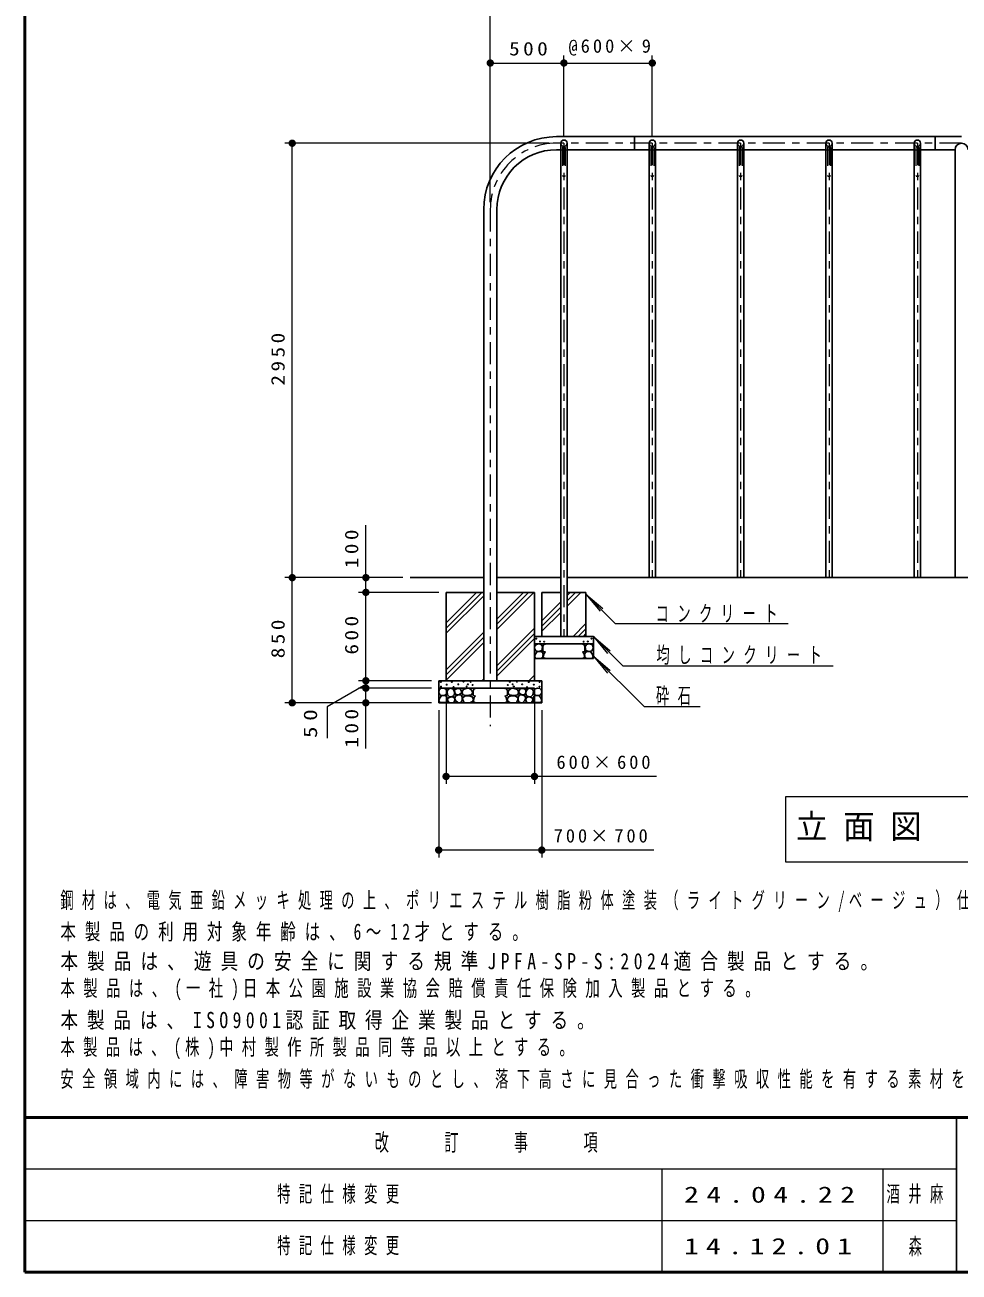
# Model space of a CAD drawing. Units: millimetres on the paper, scale 1:50. Extents: x -365 to 0, y 0 to 257.
# Drawn here: x -365 to -238.2, y 0 to 169.4 of the extents above; entities that cross this region are included whole.
import ezdxf
from ezdxf.enums import TextEntityAlignment as Align

# ---------------------------------------------------------------- set-up
doc = ezdxf.new("R2010")
doc.units = ezdxf.units.MM
doc.linetypes.add('USER1', pattern=[4.5, 2.5, -2])
doc.linetypes.add('USER2', pattern=[6, 3, -1, 1, -1])
doc.layers.add('LY_3', color=7, linetype='Continuous', lineweight=13)
doc.layers.add('LY_4', color=7, linetype='Continuous', lineweight=13)
doc.styles.add('ＭＳ ゴシック', font='')
doc.styles.get('ＭＳ ゴシック').set_extended_font_data('MS Gothic')

# ---------------------------------------------------------------- blocks, each defined once
blk = doc.blocks.new('filled_dot')
at = {"color": 0, "linetype": 'Continuous', "lineweight": -2, "const_width": 1.25}
blk.add_lwpolyline([(-0.625, 0, 1), (0.625, 0, 1)], format="xyb", close=True, dxfattribs=at)

msp = doc.modelspace()

# ---------------------------------------------------------------- linework, layer by layer
at = {"layer": 'LY_3'}
for p, q in [((-301.815, 145.309), (-301.815, 175.2)), ((-301.815, 145.309), (-301.815, 165.2)), ((-291.815, 154.309), (-291.815, 165.2)), ((-291.815, 154.309), (-291.815, 165.2)), ((-279.815, 154.309), (-279.815, 165.2)), ((-301.815, 164.2), (-291.815, 164.2)), ((-291.815, 164.2), (-279.815, 164.2)), ((-293.815, 153.309), (-329.706, 153.309)), ((-328.706, 94.309), (-328.706, 153.309)), ((-318.706, 92.309), (-318.706, 101.455)), ((-313.706, 94.309), (-329.706, 94.309)), ((-328.706, 77.309), (-328.706, 94.309)), ((-313.706, 94.309), (-319.706, 94.309)), ((-308.815, 92.309), (-319.706, 92.309)), ((-308.815, 92.309), (-319.706, 92.309)), ((-318.706, 80.309), (-318.706, 92.309)), ((-307.815, 87.458), (-302.964, 92.309)), ((-307.815, 88.165), (-303.671, 92.309)), ((-307.815, 86.751), (-302.706, 91.86)), ((-300.924, 87.278), (-295.893, 92.309)), ((-300.924, 87.985), (-296.6, 92.309)), ((-300.924, 88.692), (-297.307, 92.309)), ((-291.388, 90.45), (-289.529, 92.309)), ((-291.388, 91.157), (-290.236, 92.309)), ((-291.388, 91.864), (-290.943, 92.309)), ((-288.815, 92.052), (-286.897, 89.745)), ((-288.815, 92.052), (-286.526, 90.113)), ((-284.86, 88.06), (-288.815, 92.052)), ((-294.815, 88.437), (-292.242, 91.01)), ((-294.815, 87.73), (-292.242, 90.303)), ((-294.815, 87.023), (-292.242, 89.596)), ((-307.815, 81.801), (-302.706, 86.91)), ((-300.924, 82.328), (-295.815, 87.437)), ((-300.924, 81.621), (-295.815, 86.73)), ((-290.579, 86.309), (-288.815, 88.073)), ((-289.872, 86.309), (-288.815, 87.366)), ((-289.165, 86.309), (-288.815, 86.659)), ((-284.86, 88.06), (-261.361, 88.06)), ((-307.815, 81.094), (-302.706, 86.203)), ((-307.815, 80.387), (-302.706, 85.496)), ((-300.924, 80.914), (-295.815, 86.023)), ((-287.815, 86.309), (-285.887, 84.01)), ((-287.815, 86.309), (-285.517, 84.38)), ((-283.825, 82.318), (-287.815, 86.309)), ((-287.815, 83.643), (-285.882, 81.349)), ((-287.815, 83.643), (-285.513, 81.719)), ((-280.937, 76.793), (-287.815, 83.643)), ((-283.825, 82.318), (-255.248, 82.318)), ((-318.706, 79.809), (-323.983, 76.762)), ((-309.815, 80.309), (-319.706, 80.309)), ((-309.815, 80.309), (-319.706, 80.309)), ((-318.706, 79.309), (-318.706, 80.309)), ((-302.943, 80.309), (-302.706, 80.546)), ((-296.579, 80.309), (-295.815, 81.073)), ((-295.872, 80.309), (-295.815, 80.366)), ((-309.815, 79.309), (-319.706, 79.309)), ((-309.815, 79.309), (-319.706, 79.309)), ((-318.706, 71.089), (-318.706, 79.309)), ((-307.815, 79.309), (-307.815, 66.309)), ((-295.815, 79.309), (-295.815, 66.309)), ((-309.815, 77.309), (-329.706, 77.309)), ((-323.983, 76.762), (-323.983, 72.531)), ((-309.815, 77.309), (-319.706, 77.309)), ((-308.815, 76.309), (-308.815, 56.309)), ((-294.815, 76.309), (-294.815, 56.309)), ((-280.937, 76.793), (-273.323, 76.793)), ((-279.241, 67.309), (-307.815, 67.309)), ((-261.715, 64.521), (-261.715, 55.721)), ((-213.915, 64.521), (-261.715, 64.521)), ((-279.614, 57.309), (-308.815, 57.309)), ((-261.715, 55.721), (-213.915, 55.721))]:
    msp.add_line(p, q, dxfattribs=at)
at = {"layer": 'LY_3', "lineweight": 25}
for p, q in [((-237.815, 154.2), (-292.815, 154.2)), ((-282.215, 152.418), (-282.215, 154.2)), ((-241.415, 154.2), (-241.415, 152.418)), ((-292.242, 94.309), (-292.242, 153.309)), ((-291.388, 94.309), (-291.388, 153.309)), ((-280.242, 94.309), (-280.242, 153.309)), ((-279.388, 94.309), (-279.388, 153.309)), ((-268.242, 94.309), (-268.242, 153.309)), ((-267.388, 94.309), (-267.388, 153.309)), ((-256.242, 94.309), (-256.242, 153.309)), ((-255.388, 94.309), (-255.388, 153.309)), ((-244.242, 94.309), (-244.242, 153.309)), ((-243.388, 94.309), (-243.388, 153.309)), ((-292.242, 152.418), (-292.815, 152.418)), ((-280.242, 152.418), (-291.388, 152.418)), ((-268.242, 152.418), (-279.388, 152.418)), ((-256.242, 152.418), (-267.388, 152.418)), ((-244.242, 152.418), (-255.388, 152.418)), ((-238.706, 152.418), (-243.388, 152.418)), ((-238.706, 152.418), (-238.706, 94.309)), ((-302.706, 144.309), (-302.706, 94.309)), ((-300.924, 144.309), (-300.924, 94.309)), ((-302.706, 94.309), (-312.706, 94.309)), ((-302.706, 94.309), (-302.706, 80.309)), ((-292.242, 94.309), (-300.924, 94.309)), ((-300.924, 94.309), (-300.924, 80.309)), ((-292.242, 94.309), (-292.242, 86.309)), ((-165.621, 94.309), (-291.388, 94.309)), ((-291.388, 94.309), (-291.388, 86.309)), ((-302.706, 92.309), (-307.815, 92.309)), ((-307.815, 92.309), (-307.815, 80.309)), ((-295.815, 92.309), (-300.924, 92.309)), ((-295.815, 80.309), (-295.815, 92.309)), ((-294.815, 92.309), (-294.815, 86.309)), ((-292.242, 92.309), (-294.815, 92.309)), ((-288.815, 92.309), (-291.388, 92.309)), ((-288.815, 86.309), (-288.815, 92.309)), ((-295.815, 86.309), (-287.815, 86.309)), ((-295.815, 85.309), (-287.815, 85.309)), ((-287.815, 86.309), (-287.815, 83.309)), ((-295.815, 83.309), (-287.815, 83.309)), ((-308.815, 80.309), (-308.815, 77.309)), ((-308.815, 80.309), (-294.815, 80.309)), ((-294.815, 77.309), (-294.815, 80.309)), ((-308.815, 79.309), (-295.815, 79.309)), ((-308.815, 77.309), (-294.815, 77.309))]:
    msp.add_line(p, q, dxfattribs=at)
at = {"layer": 'LY_3', "linetype": 'USER2'}
for p, q in [((-237.815, 153.309), (-292.815, 153.309)), ((-291.815, 153.309), (-291.815, 86.309)), ((-279.815, 153.309), (-279.815, 94.309)), ((-267.815, 153.309), (-267.815, 94.309)), ((-255.815, 153.309), (-255.815, 94.309)), ((-243.815, 153.309), (-243.815, 94.309)), ((-301.815, 144.309), (-301.815, 74.138))]:
    msp.add_line(p, q, dxfattribs=at)
at = {"layer": 'LY_3', "linetype": 'USER1'}
for p, q in [((-292.005, 152.722), (-292.005, 148.922)), ((-291.905, 152.822), (-291.725, 152.822)), ((-291.625, 152.722), (-291.625, 148.922)), ((-280.005, 152.722), (-280.005, 148.922)), ((-279.905, 152.822), (-279.725, 152.822)), ((-279.625, 152.722), (-279.625, 148.922)), ((-268.005, 152.722), (-268.005, 148.922)), ((-267.905, 152.822), (-267.725, 152.822)), ((-267.625, 152.722), (-267.625, 148.922)), ((-256.005, 152.722), (-256.005, 148.922)), ((-255.905, 152.822), (-255.725, 152.822)), ((-255.625, 152.722), (-255.625, 148.922)), ((-244.005, 152.722), (-244.005, 148.922)), ((-243.905, 152.822), (-243.725, 152.822)), ((-243.625, 152.722), (-243.625, 148.922)), ((-292.242, 152.418), (-291.388, 152.418)), ((-280.242, 152.418), (-279.388, 152.418)), ((-268.242, 152.418), (-267.388, 152.418)), ((-256.242, 152.418), (-255.388, 152.418)), ((-244.242, 152.418), (-243.388, 152.418)), ((-291.905, 148.822), (-291.725, 148.822)), ((-279.905, 148.822), (-279.725, 148.822)), ((-267.905, 148.822), (-267.725, 148.822)), ((-255.905, 148.822), (-255.725, 148.822)), ((-243.905, 148.822), (-243.725, 148.822)), ((-292.242, 86.309), (-291.388, 86.309)), ((-300.924, 80.309), (-302.706, 80.309))]:
    msp.add_line(p, q, dxfattribs=at)
at = {"layer": 'LY_3', "lineweight": 25}
for points in [[(-295.251, 84.297), (-295.604, 84.367), (-295.801, 84.668), (-295.755, 85.033), (-295.546, 85.236), (-295.233, 85.299), (-294.897, 85.224), (-294.706, 84.963), (-294.799, 84.425), (-295.065, 84.315)], [(-288.379, 84.297), (-288.026, 84.367), (-287.829, 84.668), (-287.875, 85.033), (-288.084, 85.236), (-288.397, 85.299), (-288.733, 85.224), (-288.924, 84.963), (-288.831, 84.425), (-288.565, 84.315)], [(-295.378, 83.33), (-295.679, 83.37), (-295.801, 83.608), (-295.668, 83.973), (-295.442, 84.239), (-295.088, 84.291), (-294.735, 84.199), (-294.619, 83.863), (-294.718, 83.411), (-295.013, 83.341)], [(-288.252, 83.33), (-287.951, 83.37), (-287.829, 83.608), (-287.962, 83.973), (-288.188, 84.239), (-288.542, 84.291), (-288.895, 84.199), (-289.011, 83.863), (-288.912, 83.411), (-288.617, 83.341)], [(-308.251, 78.297), (-308.604, 78.367), (-308.801, 78.668), (-308.755, 79.033), (-308.546, 79.236), (-308.233, 79.299), (-307.897, 79.224), (-307.706, 78.963), (-307.799, 78.425), (-308.065, 78.315)], [(-308.378, 77.33), (-308.679, 77.37), (-308.801, 77.608), (-308.668, 77.973), (-308.442, 78.239), (-308.088, 78.291), (-307.735, 78.199), (-307.619, 77.863), (-307.718, 77.411), (-308.013, 77.341)], [(-307.101, 78.117), (-307.379, 78.163), (-307.599, 78.395), (-307.669, 78.835), (-307.547, 79.165), (-307.159, 79.287), (-306.869, 79.165), (-306.701, 78.91), (-306.667, 78.632), (-306.754, 78.256)], [(-307.179, 77.324), (-307.399, 77.359), (-307.608, 77.637), (-307.573, 77.932), (-307.272, 78.089), (-306.959, 78.118), (-306.681, 77.996), (-306.629, 77.683), (-306.716, 77.405), (-306.895, 77.324)], [(-305.999, 78.447), (-306.453, 78.401), (-306.646, 78.685), (-306.669, 79.071), (-306.317, 79.241), (-305.942, 79.241), (-305.806, 79.094), (-305.669, 78.696)], [(-305.996, 77.32), (-306.223, 77.354), (-306.484, 77.558), (-306.609, 77.865), (-306.541, 78.206), (-306.155, 78.387), (-305.78, 78.376), (-305.61, 78.081), (-305.61, 77.683), (-305.746, 77.411)], [(-305.024, 78.31), (-305.544, 78.414), (-305.648, 78.819), (-305.492, 79.1), (-305.076, 79.256), (-304.692, 79.287), (-304.359, 79.038), (-304.183, 78.643), (-304.39, 78.383)], [(-305.086, 77.323), (-305.357, 77.375), (-305.492, 77.624), (-305.596, 77.988), (-305.263, 78.217), (-304.66, 78.279), (-304.286, 78.144), (-304.11, 77.749), (-304.224, 77.51), (-304.494, 77.354)], [(-298.544, 77.323), (-298.273, 77.375), (-298.138, 77.624), (-298.034, 77.988), (-298.367, 78.217), (-298.97, 78.279), (-299.344, 78.144), (-299.52, 77.749), (-299.406, 77.51), (-299.136, 77.354)], [(-298.606, 78.31), (-298.086, 78.414), (-297.982, 78.819), (-298.138, 79.1), (-298.554, 79.256), (-298.938, 79.287), (-299.271, 79.038), (-299.447, 78.643), (-299.24, 78.383)], [(-297.634, 77.32), (-297.407, 77.354), (-297.146, 77.558), (-297.021, 77.865), (-297.089, 78.206), (-297.475, 78.387), (-297.85, 78.376), (-298.02, 78.081), (-298.02, 77.683), (-297.884, 77.411)], [(-297.631, 78.447), (-297.177, 78.401), (-296.984, 78.685), (-296.962, 79.071), (-297.313, 79.241), (-297.688, 79.241), (-297.824, 79.094), (-297.961, 78.696)], [(-296.451, 77.324), (-296.231, 77.359), (-296.022, 77.637), (-296.057, 77.932), (-296.358, 78.089), (-296.671, 78.118), (-296.949, 77.996), (-297.001, 77.683), (-296.914, 77.405), (-296.735, 77.324)], [(-296.529, 78.117), (-296.251, 78.163), (-296.031, 78.395), (-295.961, 78.835), (-296.083, 79.165), (-296.471, 79.287), (-296.761, 79.165), (-296.929, 78.91), (-296.963, 78.632), (-296.876, 78.256)], [(-295.252, 77.33), (-294.951, 77.37), (-294.829, 77.608), (-294.962, 77.973), (-295.188, 78.239), (-295.542, 78.291), (-295.895, 78.199), (-296.011, 77.863), (-295.912, 77.411), (-295.617, 77.341)], [(-295.379, 78.297), (-295.026, 78.367), (-294.829, 78.668), (-294.875, 79.033), (-295.084, 79.236), (-295.397, 79.299), (-295.733, 79.224), (-295.924, 78.963), (-295.831, 78.425), (-295.565, 78.315)]]:
    msp.add_lwpolyline(points, close=True, dxfattribs=at)
for points in [[(-294.33, 85.259), (-294.521, 85.23), (-294.677, 84.952), (-294.677, 84.535), (-294.637, 84.286), (-294.324, 84.233)], [(-289.3, 85.259), (-289.109, 85.23), (-288.953, 84.952), (-288.953, 84.535), (-288.993, 84.286), (-289.306, 84.233)], [(-294.33, 84.21), (-294.515, 84.037), (-294.608, 83.735), (-294.613, 83.457), (-294.335, 83.324)], [(-289.3, 84.21), (-289.115, 84.037), (-289.022, 83.735), (-289.017, 83.457), (-289.295, 83.324)], [(-303.809, 79.259), (-304, 79.23), (-304.157, 78.952), (-304.157, 78.535), (-304.116, 78.286), (-303.803, 78.233)], [(-303.809, 78.21), (-303.995, 78.037), (-304.087, 77.735), (-304.093, 77.457), (-303.815, 77.324)], [(-299.821, 79.259), (-299.63, 79.23), (-299.473, 78.952), (-299.473, 78.535), (-299.514, 78.286), (-299.827, 78.233)], [(-299.821, 78.21), (-299.635, 78.037), (-299.543, 77.735), (-299.537, 77.457), (-299.815, 77.324)]]:
    msp.add_lwpolyline(points, dxfattribs=at)
for centre in [(-295.556, 86.028), (-295.068, 85.638), (-294.493, 85.605), (-289.137, 85.605), (-288.562, 85.638), (-288.074, 86.028), (-308.523, 80.131), (-307.733, 79.772), (-307.042, 80.136), (-306.156, 79.825), (-305.444, 80.173), (-304.849, 79.825), (-304.474, 80.157), (-304.205, 79.72), (-299.425, 79.72), (-299.156, 80.157), (-298.781, 79.825), (-298.186, 80.173), (-297.474, 79.825), (-296.588, 80.136), (-295.897, 79.772), (-295.107, 80.131), (-308.497, 79.503), (-306.794, 79.424), (-305.023, 79.519), (-298.607, 79.519), (-296.836, 79.424), (-295.133, 79.503)]:
    msp.add_circle(centre, 0.05, dxfattribs=at)
for centre, radius, start in [((-292.815, 144.309), 9.891, 90), ((-291.815, 153.309), 0.427, 0), ((-279.815, 153.309), 0.427, 0), ((-267.815, 153.309), 0.427, 0), ((-255.815, 153.309), 0.427, 0), ((-243.815, 153.309), 0.427, 0), ((-237.815, 152.418), 0.891, 0), ((-292.815, 144.309), 8.109, 90)]:
    msp.add_arc(centre, radius, start, 180, dxfattribs=at)
at = {"layer": 'LY_3', "linetype": 'USER2'}
msp.add_arc((-292.815, 144.309), 9, 90, 180, dxfattribs=at)
at = {"layer": 'LY_3', "linetype": 'USER1'}
for centre, radius, start, end in [((-291.815, 153.309), 0.427, 180, 0), ((-291.905, 152.722), 0.1, 90, 180), ((-291.725, 152.722), 0.1, 0, 90), ((-279.815, 153.309), 0.427, 180, 0), ((-279.905, 152.722), 0.1, 90, 180), ((-279.725, 152.722), 0.1, 0, 90), ((-267.815, 153.309), 0.427, 180, 0), ((-267.905, 152.722), 0.1, 90, 180), ((-267.725, 152.722), 0.1, 0, 90), ((-255.815, 153.309), 0.427, 180, 0), ((-255.905, 152.722), 0.1, 90, 180), ((-255.725, 152.722), 0.1, 0, 90), ((-243.815, 153.309), 0.427, 180, 0), ((-243.905, 152.722), 0.1, 90, 180), ((-243.725, 152.722), 0.1, 0, 90), ((-291.905, 148.922), 0.1, 180, 270), ((-291.725, 148.922), 0.1, 270, 0), ((-279.905, 148.922), 0.1, 180, 270), ((-279.725, 148.922), 0.1, 270, 0), ((-267.905, 148.922), 0.1, 180, 270), ((-267.725, 148.922), 0.1, 270, 0), ((-255.905, 148.922), 0.1, 180, 270), ((-255.725, 148.922), 0.1, 270, 0), ((-243.905, 148.922), 0.1, 180, 270), ((-243.725, 148.922), 0.1, 270, 0)]:
    msp.add_arc(centre, radius, start, end, dxfattribs=at)
at = {"layer": 'LY_4', "lineweight": 50}
for p, q in [((-365, 257), (-365, 0)), ((-365, 21), (0, 21)), ((-365, 0), (0, 0))]:
    msp.add_line(p, q, dxfattribs=at)
at = {"layer": 'LY_4', "lineweight": 25}
msp.add_line((-238.5, 21), (-238.5, 0), dxfattribs=at)
at = {"layer": 'LY_4'}
for p, q in [((-365, 14), (-238.5, 14)), ((-278.5, 14), (-278.5, 0)), ((-248.5, 14), (-248.5, 0)), ((-365, 7), (-238.5, 7))]:
    msp.add_line(p, q, dxfattribs=at)

# ---------------------------------------------------------------- block references
at = {"layer": 'LY_3', "xscale": 0.4, "yscale": 0.4}
for p in [(-301.815, 164.2), (-291.815, 164.2), (-307.815, 67.309), (-308.815, 57.309)]:
    msp.add_blockref('filled_dot', p, dxfattribs=at)
for p, rotation in [((-291.815, 164.2), 180), ((-279.815, 164.2), 180), ((-328.706, 153.309), 270), ((-328.706, 94.309), 270), ((-328.706, 94.309), 90), ((-318.706, 94.309), 270), ((-318.706, 92.309), 90), ((-318.706, 92.309), 270), ((-318.706, 80.309), 90), ((-318.706, 79.309), 270), ((-328.706, 77.309), 90), ((-318.706, 77.309), 90), ((-295.815, 67.309), 180), ((-294.815, 57.309), 180)]:
    msp.add_blockref('filled_dot', p, dxfattribs=dict(at, rotation=rotation))

# ---------------------------------------------------------------- texts
at = {"layer": 'LY_3', "style": 'ＭＳ ゴシック', "width": 0.6}
msp.add_text('森', height=2.199, dxfattribs=at).set_placement((-245, 3.5), align=Align.MIDDLE_LEFT)
at = {"layer": 'LY_3', "style": 'ＭＳ ゴシック'}
for s, insert, char_height, attachment_point in [('\\T1.33;\\W1.15;500', (-296.398, 165.2), 1.833, 8), ('\\T1.33;@600×9', (-285.389, 165.2), 1.833, 8), ('\\T1.64;\\W0.6;コンクリート', (-279.361, 88.21), 2.199, 7), ('\\T1.64;\\W0.6;均しコンクリート', (-279.248, 82.468), 2.199, 7), ('\\T1.64;\\W0.6;砕石', (-279.323, 76.943), 2.199, 7), ('\\T1.32;600×600', (-286.241, 68.309), 1.833, 8), ('\\T1.5;\\W0.95;立面図\u3000S=1/50', (-260.315, 60.121), 3.299, 4), ('\\T1.32;700×700', (-286.614, 58.309), 1.833, 8), ('\\T1.63;\\W0.6;鋼材は、電気亜鉛メッキ処理の上、ポリエステル樹脂粉体塗装（ライトグリーン/ベージュ）仕上げとする。', (-360.186, 48.882), 2.199, 7), ('\\T1.58;\\W0.7;本製品の利用対象年齢は、6～12才とする。', (-360.186, 44.882), 2.199, 7), ('\\T1.51;\\W0.8;本製品は、遊具の安全に関する規準JPFA-SP-S:2024適合製品とする。', (-360.186, 40.882), 2.199, 7), ('\\T1.59;\\W0.65;本製品は、(一社)日本公園施設業協会賠償責任保険加入製品とする。', (-360.186, 36.882), 2.199, 7), ('\\T1.5;\\W0.8;本製品は、ISO9001認証取得企業製品とする。', (-360.186, 32.882), 2.199, 7), ('\\T1.58;\\W0.65;本製品は、(株)中村製作所製品同等品以上とする。', (-360.186, 28.882), 2.199, 7), ('\\T1.64;\\W0.6;安全領域内には、障害物等がないものとし、落下高さに見合った衝撃吸収性能を有する素材を敷設する。', (-360.186, 24.882), 2.199, 7), ('\\T1.64;\\W0.6;特記仕様変更', (-330.75, 10.5), 2.199, 4), ('\\T1.64;\\W0.6;酒井麻', (-248, 10.5), 2.199, 4), ('\\T1.5;\\W1.35;24.04.22', (-275.5, 10.5), 2.199, 4), ('\\T1.64;\\W0.6;特記仕様変更', (-330.75, 3.5), 2.199, 4), ('\\T1.47;\\W1.35;14.12.01', (-275.5, 3.5), 2.199, 4)]:
    msp.add_mtext(s, dxfattribs=dict(at, insert=insert, char_height=char_height, attachment_point=attachment_point))
at = {"layer": 'LY_3', "char_height": 1.833, "rotation": 90, "style": 'ＭＳ ゴシック'}
for s, insert, attachment_point in [('\\T1.33;\\W1.15;2950', (-329.706, 124.218), 8), ('\\T1.33;\\W1.15;100', (-319.706, 98.455), 8), ('\\T1.33;\\W1.15;850', (-329.706, 86.224), 8), ('\\T1.33;\\W1.15;600', (-319.706, 86.725), 8), ('\\T1.5;\\W1.25;50', (-326.233, 72.531), 4), ('\\T1.33;\\W1.15;100', (-319.706, 74.089), 8)]:
    msp.add_mtext(s, dxfattribs=dict(at, insert=insert, attachment_point=attachment_point))
at = {"layer": 'LY_4', "insert": (-301.75, 17.5), "char_height": 2.346, "attachment_point": 5, "style": 'ＭＳ ゴシック'}
msp.add_mtext('\\T1.64;\\W0.6;改\u3000\u3000訂\u3000\u3000事\u3000\u3000項', dxfattribs=at)

doc.saveas('drawing.dxf')
